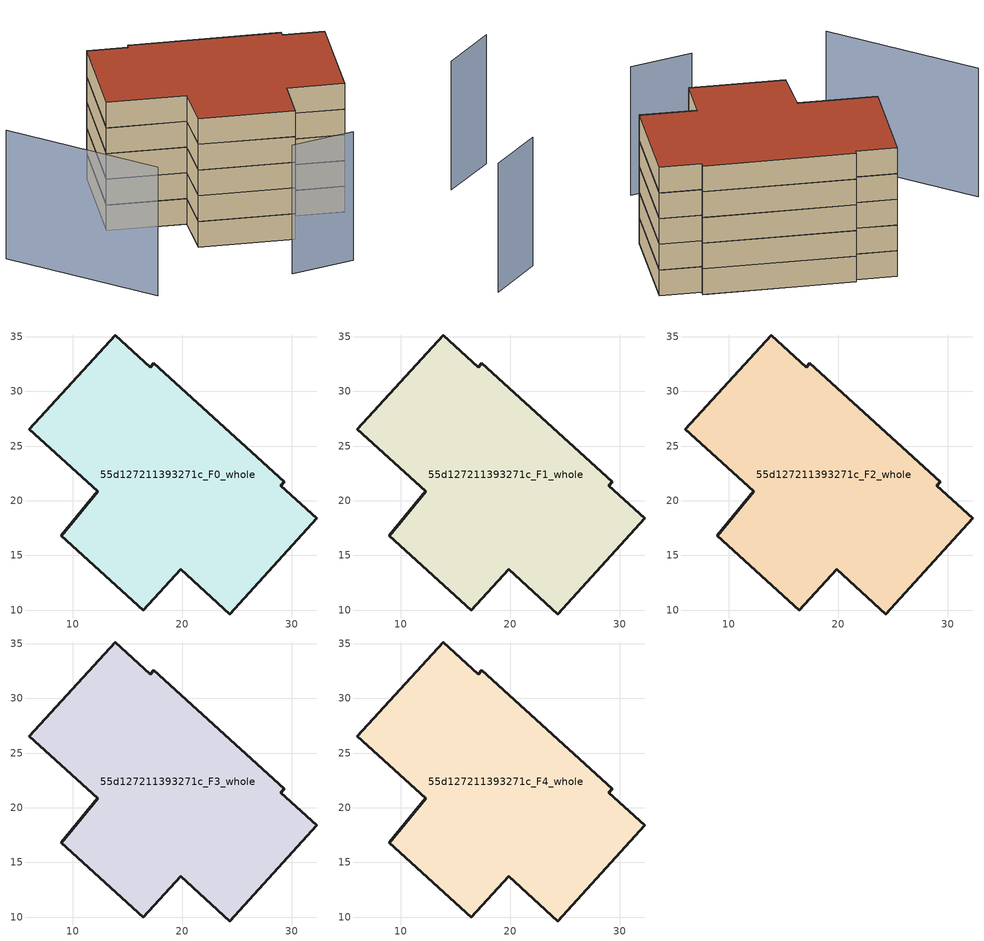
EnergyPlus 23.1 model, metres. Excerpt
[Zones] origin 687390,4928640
55d127211393271c_F0_whole
 floor ground (EU_floor_Construction): 24.37,9.64 32.29,18.38 29.01,21.36 29.35,21.74 17.41,32.57 17.09,32.23 13.85,35.17 6.02,26.54 12.25,20.89 8.95,16.79 16.45,9.97 19.87,13.73 z0
 wall outside (EU_wall_Construction): 17.41,32.57 29.35,21.74 29.01,21.36 32.29,18.38 24.37,9.64 19.87,13.73 16.45,9.97 8.95,16.79 12.25,20.89 6.02,26.54 13.85,35.17 17.09,32.23 17.41,32.57 z0:3
55d127211393271c_F1_whole
 floor to 55d127211393271c_F0_whole (EU_floor_Construction): 24.37,9.64 32.29,18.38 29.01,21.36 29.35,21.74 17.41,32.57 17.09,32.23 13.85,35.17 6.02,26.54 12.25,20.89 8.95,16.79 16.45,9.97 19.87,13.73 z3
 wall outside (EU_wall_Construction): 17.41,32.57 29.35,21.74 29.01,21.36 32.29,18.38 24.37,9.64 19.87,13.73 16.45,9.97 8.95,16.79 12.25,20.89 6.02,26.54 13.85,35.17 17.09,32.23 17.41,32.57 z3:6
55d127211393271c_F2_whole
 floor to 55d127211393271c_F1_whole (EU_floor_Construction): 24.37,9.64 32.29,18.38 29.01,21.36 29.35,21.74 17.41,32.57 17.09,32.23 13.85,35.17 6.02,26.54 12.25,20.89 8.95,16.79 16.45,9.97 19.87,13.73 z6
 wall outside (EU_wall_Construction): 17.41,32.57 29.35,21.74 29.01,21.36 32.29,18.38 24.37,9.64 19.87,13.73 16.45,9.97 8.95,16.79 12.25,20.89 6.02,26.54 13.85,35.17 17.09,32.23 17.41,32.57 z6:9
55d127211393271c_F3_whole
 floor to 55d127211393271c_F2_whole (EU_floor_Construction): 24.37,9.64 32.29,18.38 29.01,21.36 29.35,21.74 17.41,32.57 17.09,32.23 13.85,35.17 6.02,26.54 12.25,20.89 8.95,16.79 16.45,9.97 19.87,13.73 z9
 wall outside (EU_wall_Construction): 17.41,32.57 29.35,21.74 29.01,21.36 32.29,18.38 24.37,9.64 19.87,13.73 16.45,9.97 8.95,16.79 12.25,20.89 6.02,26.54 13.85,35.17 17.09,32.23 17.41,32.57 z9:12
55d127211393271c_F4_whole
 floor to 55d127211393271c_F3_whole (EU_floor_Construction): 24.37,9.64 32.29,18.38 29.01,21.36 29.35,21.74 17.41,32.57 17.09,32.23 13.85,35.17 6.02,26.54 12.25,20.89 8.95,16.79 16.45,9.97 19.87,13.73 z12
 wall outside (EU_wall_Construction): 17.41,32.57 29.35,21.74 29.01,21.36 32.29,18.38 24.37,9.64 19.87,13.73 16.45,9.97 8.95,16.79 12.25,20.89 6.02,26.54 13.85,35.17 17.09,32.23 17.41,32.57 z12:15
 roof outside (EU_roof_Construction): 29.35,21.74 29.01,21.36 32.29,18.38 24.37,9.64 19.87,13.73 16.45,9.97 8.95,16.79 12.25,20.89 6.02,26.54 13.85,35.17 17.09,32.23 17.41,32.57 z15
shading: 10.25,5.54 16.42,2.4 / 35.05,3.96 41.82,4.69 / -5.22,30.94 -2.13,13.53 z0:15
[Building]
EU S2 Campaign: North Axis=0; Terrain=City; Solar Distribution=FullExterior
[Site:Location]
Bologna: Latitude=44.5; Longitude=11.25; Time Zone=1; Elevation=37
[SizingPeriod:WeatherFileDays]
AnnualSizingPeriod: Begin Month=1; Begin Day of Month=1; End Month=12; End Day of Month=31; Day of Week for Start Day=Monday; Use Weather File Daylight Saving Period=No; Use Weather File Rain and Snow Indicators=No
[MATERIAL]
EU_InternalMass_Material: Roughness=MediumRough; Thickness=0.1; Conductivity=1; Density=1800; Specific Heat=900; Thermal Absorptance=0.9; Solar Absorptance=0.7; Visible Absorptance=0.7
[MATERIAL:NOMASS] Roughness=MediumRough; Thermal Absorptance=0.9; Solar Absorptance=0.7; Visible Absorptance=0.7
Name | Thermal Resistance
EU_wall_NoMass | 0.905828
EU_roof_NoMass | 0.37593
EU_floor_NoMass | 0.67114
[CONSTRUCTION]
EU_wall_Construction: EU_wall_NoMass
EU_roof_Construction: EU_roof_NoMass
EU_floor_Construction: EU_floor_NoMass
EU_InternalMass_Construction: EU_InternalMass_Material
[ZONE] Type=1; Multiplier=1; Ceiling Height=autocalculate; Volume=1059.71; Floor Area=autocalculate; Part of Total Floor Area=Yes
55d127211393271c_F0_whole; 55d127211393271c_F1_whole; 55d127211393271c_F2_whole; 55d127211393271c_F3_whole; 55d127211393271c_F4_whole
[INTERNALMASS] Construction=EU_InternalMass_Construction; Surface Area=353.237
Name | Zone or ZoneList
55d127211393271c_F0_whole_EU_InternalMass | 55d127211393271c_F0_whole
55d127211393271c_F1_whole_EU_InternalMass | 55d127211393271c_F1_whole
55d127211393271c_F2_whole_EU_InternalMass | 55d127211393271c_F2_whole
55d127211393271c_F3_whole_EU_InternalMass | 55d127211393271c_F3_whole
55d127211393271c_F4_whole_EU_InternalMass | 55d127211393271c_F4_whole
[OTHEREQUIPMENT] Fuel Type=Electricity; Design Level Calculation Method=Watts/Area; Power per Zone Floor Area=1; Fraction Latent=0; Fraction Radiant=0; Fraction Lost=0; Carbon Dioxide Generation Rate=0; EndUse Subcategory=EU_Step8_InternalGains
Name | Zone or ZoneList or Space or SpaceList | Schedule
EU_Step8_InternalGain_55d127211393271c_F0_whole_f000 | 55d127211393271c_F0_whole | EU_Step8_GainSchedule_55d127211393271c_F0_whole_f000
EU_Step8_InternalGain_55d127211393271c_F1_whole_f000 | 55d127211393271c_F1_whole | EU_Step8_GainSchedule_55d127211393271c_F1_whole_f000
EU_Step8_InternalGain_55d127211393271c_F2_whole_f000 | 55d127211393271c_F2_whole | EU_Step8_GainSchedule_55d127211393271c_F2_whole_f000
EU_Step8_InternalGain_55d127211393271c_F3_whole_f000 | 55d127211393271c_F3_whole | EU_Step8_GainSchedule_55d127211393271c_F3_whole_f000
EU_Step8_InternalGain_55d127211393271c_F4_whole_f000 | 55d127211393271c_F4_whole | EU_Step8_GainSchedule_55d127211393271c_F4_whole_f000
[ZONEVENTILATION:DESIGNFLOWRATE] Schedule=EU_AlwaysOn; Design Flow Rate Calculation Method=AirChanges/Hour; Air Changes per Hour=0.73129; Ventilation Type=Natural; Fan Pressure Rise=0; Fan Total Efficiency=1; Constant Term Coefficient=1; Temperature Term Coefficient=0; Velocity Term Coefficient=0; Velocity Squared Term Coefficient=0; Minimum Indoor Temperature=-100; Maximum Indoor Temperature=100; Delta Temperature=-100; Minimum Outdoor Temperature=-100; Maximum Outdoor Temperature=100; Maximum Wind Speed=40
Name | Zone or ZoneList or Space or SpaceList
EU_ConstantAir_55d127211393271c_F0_whole | 55d127211393271c_F0_whole
EU_ConstantAir_55d127211393271c_F1_whole | 55d127211393271c_F1_whole
EU_ConstantAir_55d127211393271c_F2_whole | 55d127211393271c_F2_whole
EU_ConstantAir_55d127211393271c_F3_whole | 55d127211393271c_F3_whole
EU_ConstantAir_55d127211393271c_F4_whole | 55d127211393271c_F4_whole
[HVACTEMPLATE:THERMOSTAT] Constant Heating Setpoint=20; Constant Cooling Setpoint=50
EU_HeatOnly_55d127211393271c_F0_whole; EU_HeatOnly_55d127211393271c_F1_whole; EU_HeatOnly_55d127211393271c_F2_whole; EU_HeatOnly_55d127211393271c_F3_whole; EU_HeatOnly_55d127211393271c_F4_whole
[HVACTEMPLATE:ZONE:IDEALLOADSAIRSYSTEM] System Availability Schedule=EU_AlwaysOn; Maximum Heating Supply Air Temperature=50; Minimum Cooling Supply Air Temperature=13; Maximum Heating Supply Air Humidity Ratio=0.0156; Minimum Cooling Supply Air Humidity Ratio=0.0077; Heating Limit=NoLimit; Cooling Limit=NoLimit; Heating Availability Schedule=EU_AlwaysOn; Cooling Availability Schedule=EU_CoolingOff; Dehumidification Control Type=ConstantSensibleHeatRatio; Cooling Sensible Heat Ratio=0.7; Dehumidification Setpoint=60; Humidification Control Type=None; Humidification Setpoint=30; Outdoor Air Method=None; Outdoor Air Flow Rate per Person=0.00944; Outdoor Air Flow Rate per Zone Floor Area=0; Outdoor Air Flow Rate per Zone=0; Demand Controlled Ventilation Type=None; Outdoor Air Economizer Type=NoEconomizer; Heat Recovery Type=None; Sensible Heat Recovery Effectiveness=0.7; Latent Heat Recovery Effectiveness=0.65
Name | Template Thermostat
55d127211393271c_F0_whole | EU_HeatOnly_55d127211393271c_F0_whole
55d127211393271c_F1_whole | EU_HeatOnly_55d127211393271c_F1_whole
55d127211393271c_F2_whole | EU_HeatOnly_55d127211393271c_F2_whole
55d127211393271c_F3_whole | EU_HeatOnly_55d127211393271c_F3_whole
55d127211393271c_F4_whole | EU_HeatOnly_55d127211393271c_F4_whole
[SIZING:ZONE] Zone Cooling Design Supply Air Temperature Input Method=SupplyAirTemperature; Zone Cooling Design Supply Air Temperature=13; Zone Heating Design Supply Air Temperature Input Method=SupplyAirTemperature; Zone Heating Design Supply Air Temperature=50; Zone Cooling Design Supply Air Humidity Ratio=0.008; Zone Heating Design Supply Air Humidity Ratio=0.008; Cooling Design Air Flow Method=DesignDay; Cooling Design Air Flow Rate=0; Cooling Minimum Air Flow per Zone Floor Area=0.000762; Cooling Minimum Air Flow=0; Cooling Minimum Air Flow Fraction=0.2; Heating Design Air Flow Method=DesignDay; Heating Design Air Flow Rate=0; Heating Maximum Air Flow per Zone Floor Area=0.002032; Heating Maximum Air Flow=0.141576; Heating Maximum Air Flow Fraction=0.3; Account for Dedicated Outdoor Air System=No; Dedicated Outdoor Air System Control Strategy=NeutralSupplyAir; Dedicated Outdoor Air Low Setpoint Temperature for Design=autosize; Dedicated Outdoor Air High Setpoint Temperature for Design=autosize; Zone Load Sizing Method=Sensible Load Only No Latent Load; Zone Latent Cooling Design Supply Air Humidity Ratio Input Method=HumidityRatioDifference; Zone Cooling Design Supply Air Humidity Ratio Difference=0.005; Zone Latent Heating Design Supply Air Humidity Ratio Input Method=HumidityRatioDifference; Zone Humidification Design Supply Air Humidity Ratio Difference=0.005
55d127211393271c_F0_whole; 55d127211393271c_F1_whole; 55d127211393271c_F2_whole; 55d127211393271c_F3_whole; 55d127211393271c_F4_whole
[SCHEDULE:CONSTANT]
Name | Hourly Value
EU_AlwaysOn | 1
EU_CoolingOff | 0
[SCHEDULE:FILE] Column Number=1; Rows to Skip at Top=0; Number of Hours of Data=8760; Column Separator=Comma; Interpolate to Timestep=No; Minutes per Item=60; Adjust Schedule for Daylight Savings=Yes
Name | File
EU_Step8_GainSchedule_55d127211393271c_F0_whole_f000 | ../../schedules/55d127211393271c/55d127211393271c_F0_whole_f000_gain.csv
EU_Step8_GainSchedule_55d127211393271c_F1_whole_f000 | ../../schedules/55d127211393271c/55d127211393271c_F1_whole_f000_gain.csv
EU_Step8_GainSchedule_55d127211393271c_F2_whole_f000 | ../../schedules/55d127211393271c/55d127211393271c_F2_whole_f000_gain.csv
EU_Step8_GainSchedule_55d127211393271c_F3_whole_f000 | ../../schedules/55d127211393271c/55d127211393271c_F3_whole_f000_gain.csv
EU_Step8_GainSchedule_55d127211393271c_F4_whole_f000 | ../../schedules/55d127211393271c/55d127211393271c_F4_whole_f000_gain.csv
